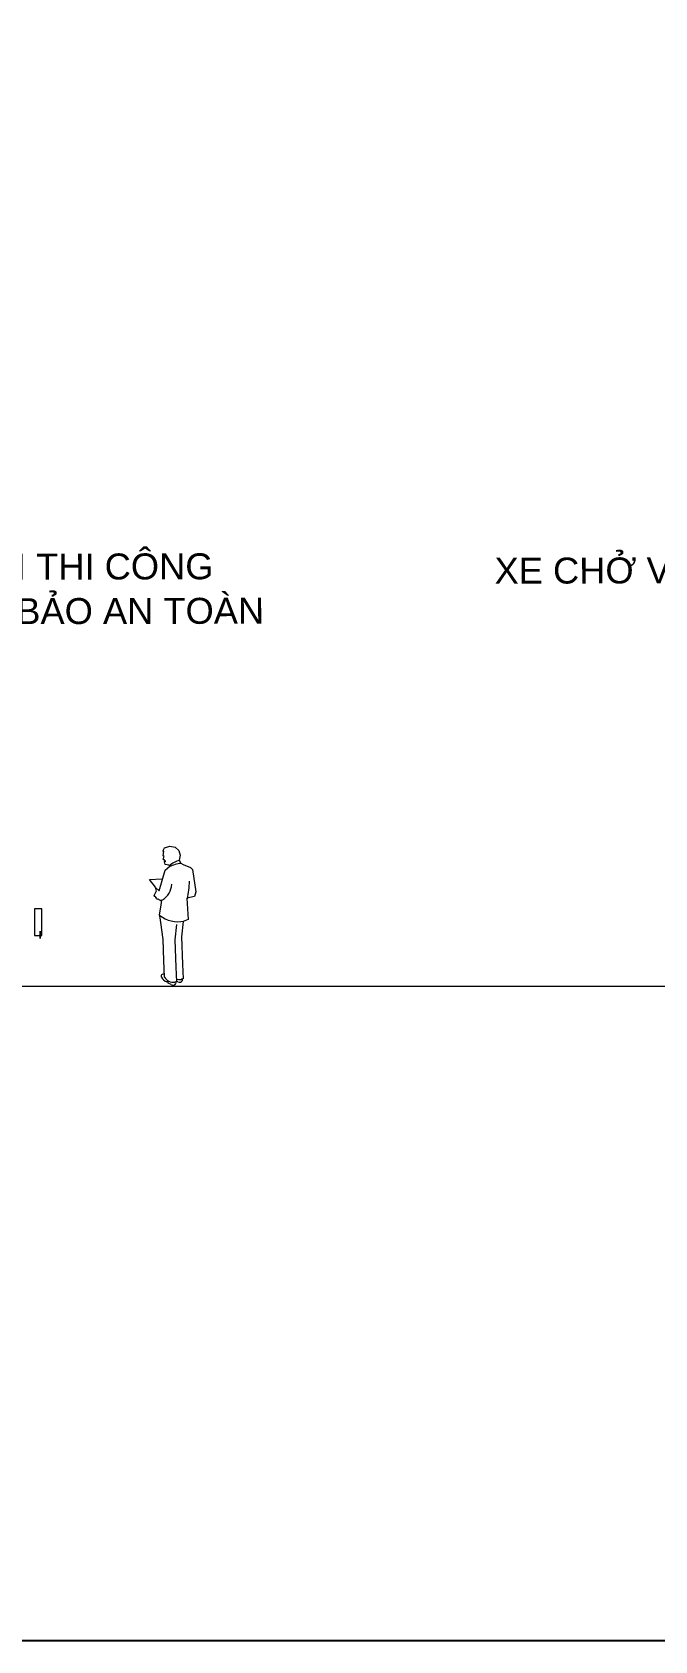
# Model space of a CAD drawing. Header units: millimetres. Extents: x -346728 to 1320345, y -537202 to -385966.
# Drawn here: x 980644 to 991281, y -535536 to -508052 of the extents above; entities that cross this region are included whole.
import ezdxf

# ---------------------------------------------------------------- set-up
doc = ezdxf.new("R2010")
doc.units = ezdxf.units.MM
doc.header["$LTSCALE"] = 100
for name, color, linetype, lineweight in [('5', 5, 'Continuous', 15), ('BORDER', 3, 'Continuous', 15), ('NET-MANH', 153, 'Continuous', 15)]:
    doc.layers.add(name, color=color, linetype=linetype, lineweight=lineweight)
doc.layers.add('KT', color=4, linetype='Continuous')
doc.styles.add('VnArialH', font='VHARIAL.TTF')

# ---------------------------------------------------------------- blocks, each defined once
blk = doc.blocks.new('LVL-KHUNGTEN')
blk.add_lwpolyline([(61073, 41093), (119124, 41093), (119124, 62), (61073, 62)], close=True)
at = {"layer": 'DEFPOINTS'}
blk.add_line((119124, 62), (61073, 62), dxfattribs=at)

msp = doc.modelspace()

# ---------------------------------------------------------------- linework, layer by layer
at = {"layer": '5'}
for p, q in [((982875.9, -522042.1, -881.1), (982906.3, -521988.8, -881.1)), ((982891.1, -522045.9, -881.1), (982875.9, -522042.1, -881.1)), ((982879.7, -522186.7, -881.1), (982898.7, -522129.6, -881.1)), ((982906.3, -522194.3, -881.1), (982879.7, -522186.7, -881.1)), ((982883.5, -522122, -881.1), (982891.1, -522045.9, -881.1)), ((982898.7, -522129.6, -881.1), (982883.5, -522122, -881.1)), ((982906.3, -521988.8, -881.1), (982993.8, -521958.4, -881.1)), ((982993.8, -521958.4, -881.1), (983085.2, -521973.6, -881.1)), ((983085.2, -521973.6, -881.1), (983149.8, -522034.5, -881.1)), ((983149.8, -522034.5, -881.1), (983172.7, -522110.6, -881.1)), ((983172.7, -522110.6, -881.1), (983153.6, -522198.1, -881.1)), ((982815, -522719.3, -881.1), (982917.8, -522369.3, -881.1)), ((982902.5, -522213.3, -881.1), (982906.3, -522194.3, -881.1)), ((982929.2, -522213.3, -881.1), (982902.5, -522213.3, -881.1)), ((982906.3, -522224.7, -881.1), (982929.2, -522213.3, -881.1)), ((982913.9, -522270.4, -881.1), (982906.3, -522224.7, -881.1)), ((982982.4, -522281.8, -881.1), (982913.9, -522270.4, -881.1)), ((982917.8, -522369.3, -881.1), (982997.7, -522300.8, -881.1)), ((982997.7, -522300.8, -881.1), (982982.4, -522281.8, -881.1)), ((983153.6, -522198.1, -881.1), (983184.1, -522247.5, -881.1)), ((983184.1, -522247.5, -881.1), (983225.9, -522270.4, -881.1)), ((983225.9, -522270.4, -881.1), (983351.5, -522323.6, -881.1)), ((983351.5, -522323.6, -881.1), (983385.7, -522357.9, -881.1)), ((983385.7, -522357.9, -881.1), (983442.8, -522738.3, -881.1)), ((982648.7, -522529, -881.1), (982861, -522519.4, -881.1)), ((982750, -522659.2, -881.1), (982648.7, -522529, -881.1)), ((982727.5, -522799.2, -881.1), (982765.6, -522719.3, -881.1)), ((982765.6, -522719.3, -881.1), (982750.4, -522666, -881.1)), ((982750.4, -522666, -881.1), (982815, -522719.3, -881.1)), ((983442.8, -522738.3, -881.1), (983420, -522818.2, -881.1)), ((982738.9, -522818.2, -881.1), (982727.5, -522799.2, -881.1)), ((982754.2, -522829.6, -881.1), (982738.9, -522818.2, -881.1)), ((982758, -522844.9, -881.1), (982754.2, -522829.6, -881.1)), ((982773.2, -522848.7, -881.1), (982758, -522844.9, -881.1)), ((982780.8, -522867.7, -881.1), (982773.2, -522848.7, -881.1)), ((982799.8, -522863.9, -881.1), (982780.8, -522867.7, -881.1)), ((982818.8, -522879.1, -881.1), (982799.8, -522863.9, -881.1)), ((982826.4, -522879.1, -881.1), (982818.8, -522879.1, -881.1)), ((982818.8, -523137.8, -881.1), (982849.3, -522959, -881.1)), ((982841.7, -522890.5, -881.1), (982826.4, -522879.1, -881.1)), ((982860.7, -522879.1, -881.1), (982841.7, -522890.5, -881.1)), ((982849.3, -522959, -881.1), (982860.7, -522879.1, -881.1)), ((983420, -522818.2, -881.1), (983286.8, -522848.7, -881.1)), ((983286.8, -522848.7, -881.1), (983309.6, -523210.1, -881.1)), ((982830.2, -523183.5, -881.1), (982818.8, -523137.8, -881.1)), ((982841.7, -523263.4, -881.1), (982830.2, -523183.5, -881.1)), ((982883.5, -523556.3, -881.1), (982841.7, -523263.4, -881.1)), ((983222.1, -523244.3, -881.1), (983195.5, -523510.7, -881.1)), ((983309.6, -523210.1, -881.1), (983222.1, -523244.3, -881.1)), ((982891.1, -523914, -881.1), (982883.5, -523556.3, -881.1)), ((983106.9, -523295.5, -881.1), (983080.2, -523561.8, -881.1)), ((983080.2, -523561.8, -881.1), (983099.3, -524026, -881.1)), ((983195.5, -523510.7, -881.1), (983214.5, -523974.8, -881.1)), ((982902.1, -524197.7, -881.1), (982891.1, -523914, -881.1)), ((983099.3, -524026, -881.1), (983106.9, -524277.1, -881.1)), ((983214.5, -523974.8, -881.1), (983222.1, -524225.9, -881.1)), ((982969.5, -524276.6, -881.1), (982933.9, -524274.7, -881.1)), ((982969.5, -524300.3, -881.1), (982969.5, -524276.6, -881.1)), ((983020.9, -524324, -881.1), (982969.5, -524302.3, -881.1)), ((983106.9, -524277.1, -881.1), (983080.2, -524284.7, -881.1)), ((983103.9, -524302.3, -881.1), (983100, -524278.6, -881.1)), ((983131.6, -524274.7, -881.1), (983106.5, -524264, -881.1)), ((983217.6, -524227.7, -881.1), (983191, -524235.3, -881.1)), ((983222.1, -524225.9, -881.1), (983195.5, -524233.5, -881.1)), ((983214.7, -524252.9, -881.1), (983210.7, -524229.2, -881.1))]:
    msp.add_line(p, q, dxfattribs=at)
for centre, radius, start, end in [((983235.5, -522800.5, -881.1), 548.2, 94.84542, 117.01218), ((983253.6, -522574.9, -881.1), 385.2, 104.02579, 132.91288), ((982688.6, -522586.3, -881.1), 342.2, 302.14192, 355.8752), ((982208.9, -522582.7, -881.1), 1120.5, 345.83808, 1.26466), ((983141.4, -522734, -881.1), 516.5, 232.20889, 280.74798), ((982881, -524181.1, -881.1), 35.4, 60.67233, 211.60423), ((983013.9, -524099.3, -881.1), 191.5, 211.60423, 247.87298), ((983061.3, -524101.2, -881.1), 184.3, 211.54465, 275.89131), ((983052.5, -524276.5, -881.1), 56, 238.01301, 327.94845), ((983172, -524051.8, -881.1), 184.3, 248.75725, 275.89131), ((983163.3, -524227.2, -881.1), 56, 238.01301, 327.94845)]:
    msp.add_arc(centre, radius, start, end, dxfattribs=at)
at = {"layer": 'BORDER'}
msp.add_line((1024925.8, -524355.9, -881.1), (964870.5, -524355.9, -881.1), dxfattribs=at)
at = {"layer": 'NET-MANH'}
for p, q in [((980681.8, -523032.2, -881.1), (980681.8, -523483.7, -881.1)), ((980807.2, -523032.2, -881.1), (980681.8, -523032.2, -881.1)), ((980807.2, -523483.7, -881.1), (980807.2, -523032.2, -881.1)), ((980681.8, -523483.7, -881.1), (980807.2, -523483.7, -881.1)), ((980782.1, -523408.5, -881.1), (980782.1, -523533.9, -881.1)), ((980782.1, -523533.9, -881.1), (980782.1, -523408.5, -881.1))]:
    msp.add_line(p, q, dxfattribs=at)

# ---------------------------------------------------------------- block references
at = {"xscale": 1.339663568069227, "yscale": 1.339663568069227, "zscale": 1.339663568069227}
msp.add_blockref('LVL-KHUNGTEN', (877621.8, -535618.7, -881.1), dxfattribs=at)

# ---------------------------------------------------------------- texts
at = {"layer": 'KT', "color": 170, "style": 'VnArialH'}
for s, p in [('KiÓm tra m¸y mãc thiÕt bÞ tr\xadíc khi thi c«ng', (968052.3, -517428.6, -881.1)), ('Xe chë vËt liÖu phÕ th¶i ph¶i ®\xadîc vÖ sinh tr\xadíc ', (988543.5, -517474.4, -1870.3)), ('M¸y mãc thiÕt bÞ khi thi c«ng ph¶i ®¶m b¶o an toµn', (966948, -518191, -881.1))]:
    msp.add_text(s, height=443.553, rotation=0.10721, dxfattribs=at).set_placement(p)

doc.saveas('drawing.dxf')
